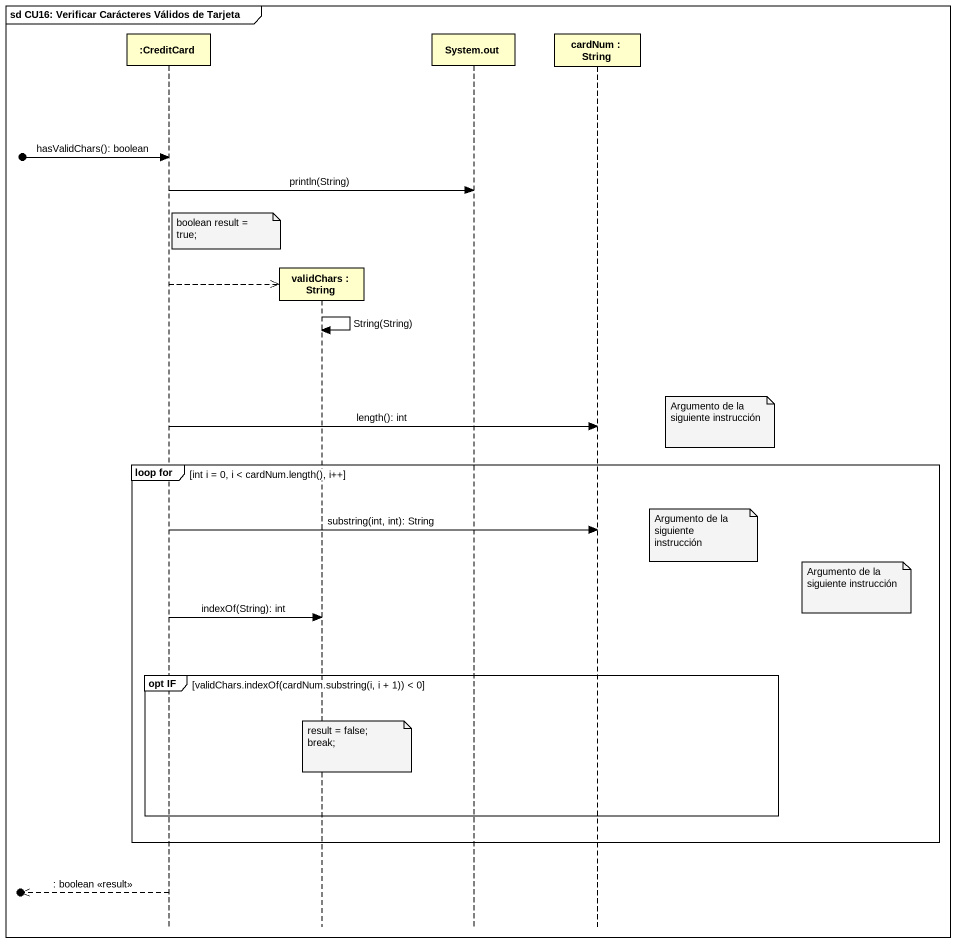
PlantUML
@startuml
mainframe sd CU16: Verificar Carácteres Válidos de Tarjeta
hide footbox
participant ":CreditCard" as CreditCard
participant "validChars : String" as validChars
participant "System.out" as System_out
participant "cardNum : String" as cardNum

[o-> CreditCard : hasValidChars(): boolean
CreditCard -> System_out : println(String)
note right of CreditCard : boolean result = true;
CreditCard -->> validChars **
validChars -> validChars : String(String)
note right of cardNum : Argumento de la siguiente instrucción
CreditCard -> cardNum : length(): int
group loop for [int i = 0, i < cardNum.length(), i++]
  CreditCard -> cardNum : substring(int, int): String
  note right of cardNum : Argumento de la siguiente instrucción
  note right of cardNum : Argumento de la siguiente instrucción
  CreditCard -> validChars : indexOf(String): int
  group opt IF [validChars.indexOf(cardNum.substring(i, i + 1)) < 0]
    note over validChars
      result = false;
      break;
    end note
  end
end
[o<<-- CreditCard : : boolean <<result>>
@enduml
